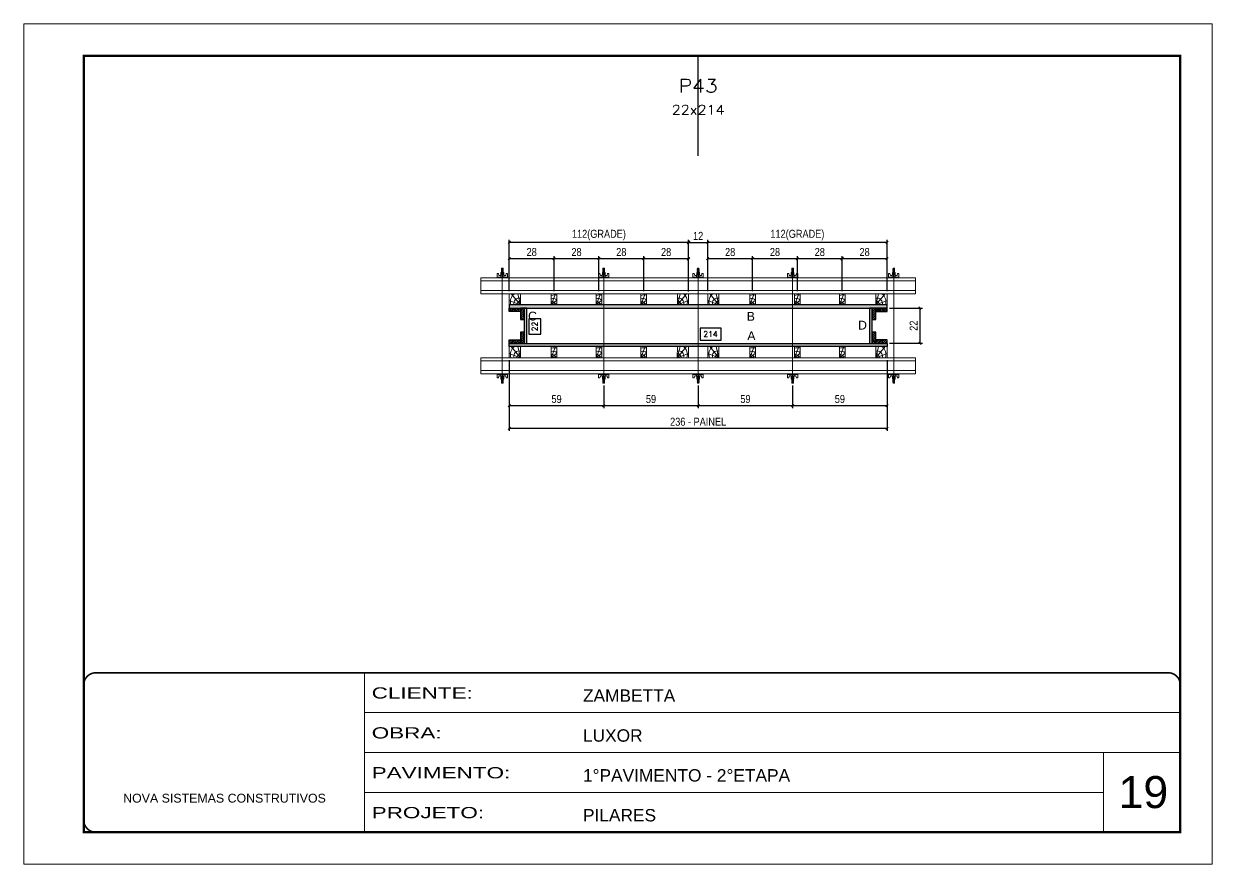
# Model space of a CAD drawing. Extents: x 14400 to 20667, y -21631 to 6985.
# Drawn here: x 17597 to 19082, y 1340 to 2390 of the extents above; entities that cross this region are included whole.
import ezdxf
from ezdxf.enums import TextEntityAlignment as Align

# ---------------------------------------------------------------- set-up
doc = ezdxf.new("R2010")
doc.units = 0
for name, pattern in [('CONTINUO', [0]), ('DASHED', [0.75, 0.5, -0.25]), ('HIDDEN', [0.375, 0.25, -0.125])]:
    doc.linetypes.add(name, pattern=pattern)
for name, color, linetype, lineweight in [('CARIMBO', 255, 'Continuous', 9), ('Folhas', 255, 'Continuous', 9), ('Hachura', 251, 'Continuous', 9), ('Madeira', 126, 'Continuous', 18), ('Perfil Metálico', 224, 'Continuous', 18), ('SARRAFO DE PRESSAO', 251, 'DASHED', 9), ('Texto Seção', 7, 'Continuous', 15)]:
    doc.layers.add(name, color=color, linetype=linetype, lineweight=lineweight)
for name, color, linetype in [('CHAPA', 1, 'Continuous'), ('COTA', 241, 'Continuous'), ('SARRAFO', 251, 'Continuous'), ('Texto de Titulo', 7, 'Continuous'), ('Texto Qtd Sarr', 242, 'Continuous'), ('TEXTO_GERAL', 7, 'Continuous')]:
    doc.layers.add(name, color=color, linetype=linetype)
doc.styles.add('ARIAL', font='arial.ttf')
doc.styles.add('COTA TECNICA 2X', font='techl___.ttf', dxfattribs={"height": 10})
doc.styles.add('ROMANS', font='romans.shx')
doc.styles.add('Tecnologia', font='')
doc.styles.get('Tecnologia').set_extended_font_data('Forgotten Futurist')
doc.dimstyles.new('SECAO PILAR', dxfattribs={"dimtxt": 10, "dimasz": 3, "dimexe": 3, "dimexo": 3, "dimgap": 3, "dimtad": 1, "dimdec": 1, "dimlfac": 0.5, "dimzin": 12, "dimdsep": 46, "dimtxsty": 'COTA TECNICA 2X', "dimblk1": 'OBLIQUE', "dimblk2": 'OBLIQUE', "dimsah": 1, "dimcen": 0.9, "dimclrd": 256, "dimclre": 256, "dimclrt": 256, "dimadec": 1, "dimazin": 3, "dimtfac": 1, "dimtdec": 1, "dimtmove": 0, "dimatfit": 3, "dimfxl": 1, "dimtolj": 1, "dimtzin": 12, "dimarcsym": 0})
doc.dimstyles.new('SECÇÃO 2', dxfattribs={"dimtxt": 7, "dimasz": 6, "dimexe": 0.18, "dimexo": 2, "dimgap": -4, "dimtad": 3, "dimdec": 1, "dimlfac": 0.5, "dimzin": 12, "dimdsep": 46, "dimtxsty": 'ROMANS', "dimblk": 'ARCHTICK', "dimcen": 0.09, "dimse1": 1, "dimse2": 1, "dimsd1": 1, "dimsd2": 1, "dimclrd": 180, "dimclre": 5, "dimclrt": 1, "dimadec": 0, "dimazin": 3, "dimtfac": 1, "dimtdec": 1, "dimtofl": 0, "dimtmove": 0, "dimatfit": 3, "dimldrblk": 'ARCHTICK', "dimfxl": 1, "dimtolj": 1, "dimtzin": 0, "dimarcsym": 0})

# ---------------------------------------------------------------- blocks, each defined once
blk = doc.blocks.new('9999999999')
at = {"color": 30, "linetype": 'CONTINUO'}
for p, q in [((98564.6, 34230.2), (98564.6, 34429.4)), ((98564.6, 34379.6), (99584, 34379.6)), ((98564.6, 34329.8), (99488, 34329.8)), ((99584, 34329.8), (99488, 34329.8)), ((99488, 34329.8), (99488, 34230.2)), ((98564.6, 34280), (99488, 34280))]:
    blk.add_line(p, q, dxfattribs=at)
at = {"color": 30, "linetype": 'CONTINUO', "const_width": 2}
blk.add_lwpolyline([(99584, 34230.2), (99584, 34414.4, 0.414214), (99569, 34429.4), (98229, 34429.4, 0.414214), (98214, 34414.4), (98214, 34245.2, 0.414214), (98229, 34230.2), (99584, 34230.2)], format="xyb", dxfattribs=at)
at = {"layer": 'Folhas'}
blk.add_lwpolyline([(98139, 34190.2), (99624, 34190.2), (99624, 35240.2), (98139, 35240.2)], close=True, dxfattribs=at)
at = {"layer": 'Folhas', "color": 30, "const_width": 3}
blk.add_lwpolyline([(98214, 34230.2), (99584, 34230.2), (99584, 35200.2), (98214, 35200.2)], close=True, dxfattribs=at)
at = {"color": 7, "linetype": 'Continuous', "ltscale": 5, "style": 'ARIAL'}
for s, height, p in [('ZAMBETTA', 15.48, (98837.7, 34393.1)), ('LUXOR', 15.48, (98837.7, 34343.3)), ('1°PAVIMENTO - 2°ETAPA', 15.483, (98837.7, 34293.5)), ('NOVA SISTEMAS CONSTRUTIVOS', 11.059, (98263.2, 34267.2)), ('PILARES', 15.48, (98837.7, 34243.7))]:
    blk.add_text(s, height=height, dxfattribs=at).set_placement(p)
at = {"layer": 'Folhas', "color": 7, "style": 'Tecnologia', "width": 1.5}
for s, p in [('CLIENTE:', (98573.7, 34397.2)), ('OBRA:', (98573.7, 34347.3)), ('PAVIMENTO:', (98573.7, 34297.5)), ('PROJETO:', (98573.7, 34247.7))]:
    blk.add_text(s, height=14, dxfattribs=at).set_placement(p)
blk = doc.blocks.new('*D1101')
at = {"layer": 'COTA', "color": 180, "lineweight": -2, "transparency": 16777216}
for p, q in [((18243, 2021.9), (18228, 2021.9)), ((18228, 2021.9), (18228, 2002.6)), ((18243, 2002.6), (18243, 2021.9)), ((18228, 2002.6), (18243, 2002.6))]:
    blk.add_line(p, q, dxfattribs=at)
at = {"layer": 'Defpoints', "color": 0, "transparency": 16777216}
for p in [(18242.9, 2035.2), (18242.9, 1991.2), (18247, 1991.2)]:
    blk.add_point(p, dxfattribs=at)
at = {"layer": 'COTA', "color": 1, "transparency": 16777216, "insert": (18235.5, 2012.2), "char_height": 7, "attachment_point": 5, "rotation": 90, "style": 'ROMANS'}
blk.add_mtext('\\A1;22', dxfattribs=at)
blk = doc.blocks.new('_ArchTick')
at = {"color": 0, "linetype": 'ByBlock', "const_width": 0.15}
blk.add_lwpolyline([(-0.5, -0.5), (0.5, 0.5)], dxfattribs=at)
blk = doc.blocks.new('*D1102')
at = {"layer": 'COTA', "color": 180, "lineweight": -2, "transparency": 16777216}
for p, q in [((18468.3, 2010.2), (18442, 2010.2)), ((18442, 2010.2), (18442, 1995.2)), ((18468.3, 1995.2), (18468.3, 2010.2)), ((18442, 1995.2), (18468.3, 1995.2))]:
    blk.add_line(p, q, dxfattribs=at)
at = {"layer": 'Defpoints', "color": 0, "transparency": 16777216}
for p in [(18225.6, 1991.2), (18653.6, 1991.2), (18653.6, 1991.2)]:
    blk.add_point(p, dxfattribs=at)
at = {"layer": 'COTA', "color": 1, "transparency": 16777216, "insert": (18455.1, 2002.7), "char_height": 7, "attachment_point": 5, "style": 'ROMANS'}
blk.add_mtext('\\A1;214', dxfattribs=at)
blk = doc.blocks.new('_Oblique')
at = {"color": 0, "linetype": 'ByBlock', "lineweight": -2}
blk.add_line((-0.5, -0.5), (0.5, 0.5), dxfattribs=at)
blk = doc.blocks.new('*D1103')
at = {"layer": 'COTA', "lineweight": -2, "transparency": 16777216}
for p, q in [((18203.6, 1970.2), (18203.6, 1882)), ((18675.6, 1970.2), (18675.6, 1882)), ((18203.6, 1885), (18675.6, 1885))]:
    blk.add_line(p, q, dxfattribs=at)
at = {"layer": 'Defpoints', "color": 0, "transparency": 16777216}
for p in [(18203.6, 1973.2), (18675.6, 1973.2), (18675.6, 1885)]:
    blk.add_point(p, dxfattribs=at)
at = {"layer": 'COTA', "lineweight": -2, "transparency": 16777216, "xscale": 3, "yscale": 3, "zscale": 3, "rotation": 180}
blk.add_blockref('_Oblique', (18203.6, 1885), dxfattribs=at)
at = {"layer": 'COTA', "lineweight": -2, "transparency": 16777216, "xscale": 3, "yscale": 3, "zscale": 3}
blk.add_blockref('_Oblique', (18675.6, 1885), dxfattribs=at)
at = {"layer": 'COTA', "transparency": 16777216, "insert": (18439.6, 1893.2), "char_height": 10, "attachment_point": 5, "style": 'COTA TECNICA 2X'}
blk.add_mtext('\\A1;236 - PAINEL', dxfattribs=at)
blk = doc.blocks.new('*D1104')
at = {"layer": 'COTA', "lineweight": -2, "transparency": 16777216}
for p, q in [((18203.6, 1970.2), (18203.6, 1910.4)), ((18321.7, 1938.4), (18321.7, 1910.4)), ((18203.6, 1913.4), (18321.7, 1913.4))]:
    blk.add_line(p, q, dxfattribs=at)
at = {"layer": 'Defpoints', "color": 0, "transparency": 16777216}
for p in [(18203.6, 1973.2), (18321.7, 1941.4), (18321.7, 1913.4)]:
    blk.add_point(p, dxfattribs=at)
at = {"layer": 'COTA', "lineweight": -2, "transparency": 16777216, "xscale": 3, "yscale": 3, "zscale": 3, "rotation": 180}
blk.add_blockref('_Oblique', (18203.6, 1913.4), dxfattribs=at)
at = {"layer": 'COTA', "lineweight": -2, "transparency": 16777216, "xscale": 3, "yscale": 3, "zscale": 3}
blk.add_blockref('_Oblique', (18321.7, 1913.4), dxfattribs=at)
at = {"layer": 'COTA', "transparency": 16777216, "insert": (18262.7, 1921.6), "char_height": 10, "attachment_point": 5, "style": 'COTA TECNICA 2X'}
blk.add_mtext('\\A1;59', dxfattribs=at)
blk = doc.blocks.new('*D1105')
at = {"layer": 'COTA', "lineweight": -2, "transparency": 16777216}
for p, q in [((18675.6, 1970.2), (18675.6, 1910.4)), ((18557.7, 1938.4), (18557.7, 1910.4)), ((18557.7, 1913.4), (18675.6, 1913.4))]:
    blk.add_line(p, q, dxfattribs=at)
at = {"layer": 'Defpoints', "color": 0, "transparency": 16777216}
for p in [(18675.6, 1973.2), (18557.7, 1941.4), (18675.6, 1913.4)]:
    blk.add_point(p, dxfattribs=at)
at = {"layer": 'COTA', "lineweight": -2, "transparency": 16777216, "xscale": 3, "yscale": 3, "zscale": 3, "rotation": 180}
blk.add_blockref('_Oblique', (18557.7, 1913.4), dxfattribs=at)
at = {"layer": 'COTA', "lineweight": -2, "transparency": 16777216, "xscale": 3, "yscale": 3, "zscale": 3}
blk.add_blockref('_Oblique', (18675.6, 1913.4), dxfattribs=at)
at = {"layer": 'COTA', "transparency": 16777216, "insert": (18616.7, 1921.6), "char_height": 10, "attachment_point": 5, "style": 'COTA TECNICA 2X'}
blk.add_mtext('\\A1;59', dxfattribs=at)
blk = doc.blocks.new('C')
at = {"layer": 'Hachura', "color": 0}
for p, q in [((0, 3.22), (0, -3.22)), ((0.45, 3.22), (0, 3.22)), ((0.46, 3.16), (0, 3.16)), ((0.46, 3.05), (0, 3.05)), ((0.46, 2.88), (0, 2.88)), ((0, 2.75), (0, -1.16)), ((0.46, 2.65), (0, 2.65)), ((0.46, 2.23), (0, 2.23)), ((0.46, 1.51), (0, 1.51)), ((0.39, 0.49), (0.17, 0.49)), ((0.45, -3.23), (0.45, 3.22)), ((0.45, 3.22), (2.58, 3.22)), ((1.74, 0.97), (0.45, 0.97)), ((1.45, 0.1), (0.45, 0.1)), ((1.35, 1.94), (1.35, 0.96)), ((2.58, 2.39), (1.47, 2.09)), ((1.74, -0.97), (1.74, 0.97)), ((1.74, 0.97), (1.74, 0.84)), ((1.74, 0.97), (1.74, 0.84)), ((1.74, 0.84), (3.35, 0.84)), ((3.35, 0.45), (1.74, 0.45)), ((2.58, 3.22), (2.58, 2.39)), ((3.32, 0.84), (3.32, -0.84)), ((3.35, 0.84), (3.35, -0.84)), ((3.68, 0.45), (3.35, 0.45)), ((3.84, -0.52), (3.35, 0.45)), ((3.35, 0.06), (3.67, -0.57)), ((3.68, 0.45), (4.16, -0.52)), ((3.72, 0.5), (4.25, -0.57)), ((4.37, -0.55), (3.83, 0.53)), ((4.15, 0.45), (3.93, 0.45)), ((4.42, -0.52), (3.93, 0.45)), ((4.15, 0.45), (4.26, 0.45)), ((4.26, 0.45), (4.74, -0.52)), ((4.3, 0.5), (4.83, -0.57)), ((4.95, -0.55), (4.41, 0.53)), ((4.51, 0.45), (4.84, 0.45)), ((5, -0.52), (4.51, 0.45)), ((4.84, 0.45), (5.32, -0.52)), ((4.88, 0.5), (5.41, -0.57)), ((5.53, -0.55), (4.99, 0.53)), ((5.58, -0.52), (5.09, 0.45)), ((5.42, 0.45), (5.09, 0.45)), ((5.58, -0.52), (5.09, 0.45)), ((5.42, 0.45), (5.74, -0.19)), ((5.46, 0.5), (5.74, -0.07)), ((5.74, 0.19), (5.57, 0.53)), ((5.74, 0.32), (5.68, 0.45)), ((5.68, 0.45), (5.74, 0.45)), ((5.74, 0.45), (5.9, 0.29)), ((5.74, 0.45), (5.74, -0.52)), ((5.9, -0.36), (5.9, 0.29)), ((0.45, 0), (0, 0)), ((0.46, -1.52), (0, -1.52)), ((0.46, -2.23), (0, -2.23)), ((0.46, -2.65), (0, -2.65)), ((0.46, -2.88), (0, -2.88)), ((0.46, -3.05), (0, -3.05)), ((0.46, -3.16), (0, -3.16)), ((0, -3.22), (2.57, -3.22)), ((0.08, -0.48), (0.29, -0.48)), ((0.29, -0.48), (0.4, -0.48)), ((0.45, 0), (0.45, -0.97)), ((0.45, -0.16), (1.45, -0.16)), ((0.45, -0.65), (0.45, -0.32)), ((0.45, -3.23), (0.45, -0.65)), ((0.45, -0.97), (1.74, -0.97)), ((1.35, -1.94), (1.35, -0.97)), ((2.58, -2.39), (1.47, -2.1)), ((3.35, -0.32), (1.74, -0.32)), ((3.35, -0.84), (1.74, -0.84)), ((2.58, -3.23), (2.58, -2.39)), ((3.35, -0.07), (3.58, -0.52)), ((3.35, -0.52), (3.58, -0.52)), ((3.84, -0.52), (4.16, -0.52)), ((4.42, -0.52), (4.74, -0.52)), ((4.63, -0.52), (4.74, -0.52)), ((5, -0.52), (5.32, -0.52)), ((5.58, -0.52), (5.74, -0.52)), ((5.74, -0.52), (5.9, -0.36)), ((5.74, -0.52), (5.74, -0.52))]:
    blk.add_line(p, q, dxfattribs=at)
for centre, radius, start, end in [((1.52, 1.94), 0.161, 104.74356, 180), ((1.44, -0.03), 0.129, 272.69497, 87.30503), ((3.81, 0.39), 0.143, 25.56881, 154.43119), ((4.39, 0.39), 0.143, 25.56881, 154.43119), ((4.97, 0.39), 0.143, 25.56881, 154.43119), ((5.55, 0.39), 0.143, 25.56881, 154.43119), ((0.17, -0.37), 0.174, 221.74404, 317.85924), ((1.52, -1.94), 0.161, 180, 255.25644), ((3.71, -0.4), 0.174, 222.14076, 318.25596), ((4.29, -0.4), 0.174, 222.14076, 318.25596), ((4.87, -0.4), 0.174, 222.14076, 318.25596), ((5.45, -0.4), 0.174, 222.14076, 318.25596), ((5.61, -0.4), 0.174, 317.85924, 318.25596)]:
    blk.add_arc(centre, radius, start, end, dxfattribs=at)
blk = doc.blocks.new('*D1110')
at = {"layer": 'COTA', "lineweight": -2, "transparency": 16777216}
for p, q in [((18439.7, 1938.4), (18439.7, 1910.4)), ((18557.7, 1938.4), (18557.7, 1910.4)), ((18439.7, 1913.4), (18557.7, 1913.4))]:
    blk.add_line(p, q, dxfattribs=at)
at = {"layer": 'Defpoints', "color": 0, "transparency": 16777216}
for p in [(18439.7, 1941.4), (18557.7, 1941.4), (18557.7, 1913.4)]:
    blk.add_point(p, dxfattribs=at)
at = {"layer": 'COTA', "lineweight": -2, "transparency": 16777216, "xscale": 3, "yscale": 3, "zscale": 3, "rotation": 180}
blk.add_blockref('_Oblique', (18439.7, 1913.4), dxfattribs=at)
at = {"layer": 'COTA', "lineweight": -2, "transparency": 16777216, "xscale": 3, "yscale": 3, "zscale": 3}
blk.add_blockref('_Oblique', (18557.7, 1913.4), dxfattribs=at)
at = {"layer": 'COTA', "transparency": 16777216, "insert": (18498.7, 1921.6), "char_height": 10, "attachment_point": 5, "style": 'COTA TECNICA 2X'}
blk.add_mtext('\\A1;59', dxfattribs=at)
blk = doc.blocks.new('*D1111')
at = {"layer": 'COTA', "lineweight": -2, "transparency": 16777216}
for p, q in [((18678.6, 2035.2), (18719.9, 2035.2)), ((18716.9, 1991.2), (18716.9, 2035.2)), ((18678.6, 1991.2), (18719.9, 1991.2))]:
    blk.add_line(p, q, dxfattribs=at)
at = {"layer": 'Defpoints', "color": 0, "transparency": 16777216}
for p in [(18675.6, 2035.2), (18716.9, 2035.2), (18675.6, 1991.2)]:
    blk.add_point(p, dxfattribs=at)
at = {"layer": 'COTA', "lineweight": -2, "transparency": 16777216, "xscale": 3, "yscale": 3, "zscale": 3}
for p, rotation in [((18716.9, 2035.2), 90), ((18716.9, 1991.2), 270)]:
    blk.add_blockref('_Oblique', p, dxfattribs=dict(at, rotation=rotation))
at = {"layer": 'COTA', "transparency": 16777216, "insert": (18708.9, 2013.2), "char_height": 10, "attachment_point": 5, "rotation": 90, "style": 'COTA TECNICA 2X'}
blk.add_mtext('\\A1;22', dxfattribs=at)
blk = doc.blocks.new('*D1112')
at = {"layer": 'COTA', "lineweight": -2, "transparency": 16777216}
for p, q in [((18321.7, 1938.4), (18321.7, 1910.4)), ((18439.7, 1938.4), (18439.7, 1910.4)), ((18321.7, 1913.4), (18439.7, 1913.4))]:
    blk.add_line(p, q, dxfattribs=at)
at = {"layer": 'Defpoints', "color": 0, "transparency": 16777216}
for p in [(18321.7, 1941.4), (18439.7, 1941.4), (18439.7, 1913.4)]:
    blk.add_point(p, dxfattribs=at)
at = {"layer": 'COTA', "lineweight": -2, "transparency": 16777216, "xscale": 3, "yscale": 3, "zscale": 3, "rotation": 180}
blk.add_blockref('_Oblique', (18321.7, 1913.4), dxfattribs=at)
at = {"layer": 'COTA', "lineweight": -2, "transparency": 16777216, "xscale": 3, "yscale": 3, "zscale": 3}
blk.add_blockref('_Oblique', (18439.7, 1913.4), dxfattribs=at)
at = {"layer": 'COTA', "transparency": 16777216, "insert": (18380.7, 1921.6), "char_height": 10, "attachment_point": 5, "style": 'COTA TECNICA 2X'}
blk.add_mtext('\\A1;59', dxfattribs=at)
blk = doc.blocks.new('PONTALETE')
at = {"layer": 'Madeira'}
for q in [(2.71, 7), (7, 5.76), (7, 1.74)]:
    blk.add_line((0, 0), q, dxfattribs=at)
blk.add_lwpolyline([(0, 0), (7, 0), (7, 7), (0, 7)], close=True, dxfattribs=at)
for centre, radius, start, end in [((2.04, 0.06), 6.23, 37.28179, 109.09128), ((1.09, 0.9), 3.19, 343.60304, 109.98471), ((-0.21, -0.78), 3.09, 14.63219, 86.0383)]:
    blk.add_arc(centre, radius, start, end, dxfattribs=at)
blk = doc.blocks.new('MEIO PONTALETE')
at = {"layer": 'Madeira'}
for q in [(2.71, 7), (3.5, 2.88), (3.5, 0.87)]:
    blk.add_line((0, 0), q, dxfattribs=at)
blk.add_lwpolyline([(0, 0), (3.5, 0), (3.5, 7), (0, 7)], close=True, dxfattribs=at)
for centre, radius, start, end in [((2.04, 0.06), 6.23, 76.44987, 109.09128), ((1.09, 0.9), 3.19, 40.90626, 109.98471), ((-0.21, -0.78), 3.09, 14.63219, 86.0383)]:
    blk.add_arc(centre, radius, start, end, dxfattribs=at)
blk = doc.blocks.new('*D1106')
at = {"layer": 'COTA', "lineweight": -2, "transparency": 16777216}
for p, q in [((18451.6, 2056.2), (18451.6, 2100.1)), ((18451.6, 2097.1), (18507.6, 2097.1)), ((18507.6, 2056.2), (18507.6, 2100.1))]:
    blk.add_line(p, q, dxfattribs=at)
at = {"layer": 'Defpoints', "color": 0, "transparency": 16777216}
for p in [(18507.6, 2097.1), (18451.6, 2053.2), (18507.6, 2053.2)]:
    blk.add_point(p, dxfattribs=at)
at = {"layer": 'COTA', "lineweight": -2, "transparency": 16777216, "xscale": 3, "yscale": 3, "zscale": 3, "rotation": 180}
blk.add_blockref('_Oblique', (18451.6, 2097.1), dxfattribs=at)
at = {"layer": 'COTA', "lineweight": -2, "transparency": 16777216, "xscale": 3, "yscale": 3, "zscale": 3}
blk.add_blockref('_Oblique', (18507.6, 2097.1), dxfattribs=at)
at = {"layer": 'COTA', "transparency": 16777216, "insert": (18479.6, 2105.2), "char_height": 10, "attachment_point": 5, "style": 'COTA TECNICA 2X'}
blk.add_mtext('\\A1;28', dxfattribs=at)
blk = doc.blocks.new('*D1107')
at = {"layer": 'COTA', "lineweight": -2, "transparency": 16777216}
for p, q in [((18451.6, 2056.2), (18451.6, 2120.3)), ((18675.6, 2117.3), (18451.6, 2117.3)), ((18675.6, 2056.2), (18675.6, 2120.3))]:
    blk.add_line(p, q, dxfattribs=at)
at = {"layer": 'Defpoints', "color": 0, "transparency": 16777216}
for p in [(18451.6, 2117.3), (18451.6, 2053.2), (18675.6, 2053.2)]:
    blk.add_point(p, dxfattribs=at)
at = {"layer": 'COTA', "lineweight": -2, "transparency": 16777216, "xscale": 3, "yscale": 3, "zscale": 3, "rotation": 180}
blk.add_blockref('_Oblique', (18451.6, 2117.3), dxfattribs=at)
at = {"layer": 'COTA', "lineweight": -2, "transparency": 16777216, "xscale": 3, "yscale": 3, "zscale": 3}
blk.add_blockref('_Oblique', (18675.6, 2117.3), dxfattribs=at)
at = {"layer": 'COTA', "transparency": 16777216, "insert": (18563.6, 2126.5), "char_height": 10, "attachment_point": 5, "style": 'COTA TECNICA 2X'}
blk.add_mtext('\\A1;112(GRADE)', dxfattribs=at)
blk = doc.blocks.new('*D1113')
at = {"layer": 'COTA', "lineweight": -2, "transparency": 16777216}
for p, q in [((18507.6, 2056.2), (18507.6, 2100.1)), ((18507.6, 2097.1), (18563.6, 2097.1)), ((18563.6, 2056.2), (18563.6, 2100.1))]:
    blk.add_line(p, q, dxfattribs=at)
at = {"layer": 'Defpoints', "color": 0, "transparency": 16777216}
for p in [(18563.6, 2097.1), (18507.6, 2053.2), (18563.6, 2053.2)]:
    blk.add_point(p, dxfattribs=at)
at = {"layer": 'COTA', "lineweight": -2, "transparency": 16777216, "xscale": 3, "yscale": 3, "zscale": 3, "rotation": 180}
blk.add_blockref('_Oblique', (18507.6, 2097.1), dxfattribs=at)
at = {"layer": 'COTA', "lineweight": -2, "transparency": 16777216, "xscale": 3, "yscale": 3, "zscale": 3}
blk.add_blockref('_Oblique', (18563.6, 2097.1), dxfattribs=at)
at = {"layer": 'COTA', "transparency": 16777216, "insert": (18535.6, 2105.2), "char_height": 10, "attachment_point": 5, "style": 'COTA TECNICA 2X'}
blk.add_mtext('\\A1;28', dxfattribs=at)
blk = doc.blocks.new('*D1114')
at = {"layer": 'COTA', "lineweight": -2, "transparency": 16777216}
for p, q in [((18563.6, 2056.2), (18563.6, 2100.1)), ((18563.6, 2097.1), (18619.6, 2097.1)), ((18619.6, 2056.2), (18619.6, 2100.1))]:
    blk.add_line(p, q, dxfattribs=at)
at = {"layer": 'Defpoints', "color": 0, "transparency": 16777216}
for p in [(18619.6, 2097.1), (18563.6, 2053.2), (18619.6, 2053.2)]:
    blk.add_point(p, dxfattribs=at)
at = {"layer": 'COTA', "lineweight": -2, "transparency": 16777216, "xscale": 3, "yscale": 3, "zscale": 3, "rotation": 180}
blk.add_blockref('_Oblique', (18563.6, 2097.1), dxfattribs=at)
at = {"layer": 'COTA', "lineweight": -2, "transparency": 16777216, "xscale": 3, "yscale": 3, "zscale": 3}
blk.add_blockref('_Oblique', (18619.6, 2097.1), dxfattribs=at)
at = {"layer": 'COTA', "transparency": 16777216, "insert": (18591.6, 2105.2), "char_height": 10, "attachment_point": 5, "style": 'COTA TECNICA 2X'}
blk.add_mtext('\\A1;28', dxfattribs=at)
blk = doc.blocks.new('*D1115')
at = {"layer": 'COTA', "lineweight": -2, "transparency": 16777216}
for p, q in [((18619.6, 2056.2), (18619.6, 2100.1)), ((18619.6, 2097.1), (18675.6, 2097.1)), ((18675.6, 2056.2), (18675.6, 2100.1))]:
    blk.add_line(p, q, dxfattribs=at)
at = {"layer": 'Defpoints', "color": 0, "transparency": 16777216}
for p in [(18675.6, 2097.1), (18619.6, 2053.2), (18675.6, 2053.2)]:
    blk.add_point(p, dxfattribs=at)
at = {"layer": 'COTA', "lineweight": -2, "transparency": 16777216, "xscale": 3, "yscale": 3, "zscale": 3, "rotation": 180}
blk.add_blockref('_Oblique', (18619.6, 2097.1), dxfattribs=at)
at = {"layer": 'COTA', "lineweight": -2, "transparency": 16777216, "xscale": 3, "yscale": 3, "zscale": 3}
blk.add_blockref('_Oblique', (18675.6, 2097.1), dxfattribs=at)
at = {"layer": 'COTA', "transparency": 16777216, "insert": (18647.6, 2105.2), "char_height": 10, "attachment_point": 5, "style": 'COTA TECNICA 2X'}
blk.add_mtext('\\A1;28', dxfattribs=at)
blk = doc.blocks.new('*D1108')
at = {"layer": 'COTA', "lineweight": -2, "transparency": 16777216}
for p, q in [((18203.6, 2056.2), (18203.6, 2100.1)), ((18203.6, 2097.1), (18259.6, 2097.1)), ((18259.6, 2056.2), (18259.6, 2100.1))]:
    blk.add_line(p, q, dxfattribs=at)
at = {"layer": 'Defpoints', "color": 0, "transparency": 16777216}
for p in [(18259.6, 2097.1), (18203.6, 2053.2), (18259.6, 2053.2)]:
    blk.add_point(p, dxfattribs=at)
at = {"layer": 'COTA', "lineweight": -2, "transparency": 16777216, "xscale": 3, "yscale": 3, "zscale": 3, "rotation": 180}
blk.add_blockref('_Oblique', (18203.6, 2097.1), dxfattribs=at)
at = {"layer": 'COTA', "lineweight": -2, "transparency": 16777216, "xscale": 3, "yscale": 3, "zscale": 3}
blk.add_blockref('_Oblique', (18259.6, 2097.1), dxfattribs=at)
at = {"layer": 'COTA', "transparency": 16777216, "insert": (18231.6, 2105.2), "char_height": 10, "attachment_point": 5, "style": 'COTA TECNICA 2X'}
blk.add_mtext('\\A1;28', dxfattribs=at)
blk = doc.blocks.new('*D1109')
at = {"layer": 'COTA', "lineweight": -2, "transparency": 16777216}
for p, q in [((18203.6, 2056.2), (18203.6, 2120.3)), ((18427.6, 2117.3), (18203.6, 2117.3)), ((18427.6, 2056.2), (18427.6, 2120.3))]:
    blk.add_line(p, q, dxfattribs=at)
at = {"layer": 'Defpoints', "color": 0, "transparency": 16777216}
for p in [(18203.6, 2117.3), (18203.6, 2053.2), (18427.6, 2053.2)]:
    blk.add_point(p, dxfattribs=at)
at = {"layer": 'COTA', "lineweight": -2, "transparency": 16777216, "xscale": 3, "yscale": 3, "zscale": 3, "rotation": 180}
blk.add_blockref('_Oblique', (18203.6, 2117.3), dxfattribs=at)
at = {"layer": 'COTA', "lineweight": -2, "transparency": 16777216, "xscale": 3, "yscale": 3, "zscale": 3}
blk.add_blockref('_Oblique', (18427.6, 2117.3), dxfattribs=at)
at = {"layer": 'COTA', "transparency": 16777216, "insert": (18315.6, 2126.5), "char_height": 10, "attachment_point": 5, "style": 'COTA TECNICA 2X'}
blk.add_mtext('\\A1;112(GRADE)', dxfattribs=at)
blk = doc.blocks.new('*D1116')
at = {"layer": 'COTA', "lineweight": -2, "transparency": 16777216}
for p, q in [((18259.6, 2056.2), (18259.6, 2100.1)), ((18259.6, 2097.1), (18315.6, 2097.1)), ((18315.6, 2056.2), (18315.6, 2100.1))]:
    blk.add_line(p, q, dxfattribs=at)
at = {"layer": 'Defpoints', "color": 0, "transparency": 16777216}
for p in [(18315.6, 2097.1), (18259.6, 2053.2), (18315.6, 2053.2)]:
    blk.add_point(p, dxfattribs=at)
at = {"layer": 'COTA', "lineweight": -2, "transparency": 16777216, "xscale": 3, "yscale": 3, "zscale": 3, "rotation": 180}
blk.add_blockref('_Oblique', (18259.6, 2097.1), dxfattribs=at)
at = {"layer": 'COTA', "lineweight": -2, "transparency": 16777216, "xscale": 3, "yscale": 3, "zscale": 3}
blk.add_blockref('_Oblique', (18315.6, 2097.1), dxfattribs=at)
at = {"layer": 'COTA', "transparency": 16777216, "insert": (18287.6, 2105.2), "char_height": 10, "attachment_point": 5, "style": 'COTA TECNICA 2X'}
blk.add_mtext('\\A1;28', dxfattribs=at)
blk = doc.blocks.new('*D1117')
at = {"layer": 'COTA', "lineweight": -2, "transparency": 16777216}
for p, q in [((18315.6, 2056.2), (18315.6, 2100.1)), ((18315.6, 2097.1), (18371.6, 2097.1)), ((18371.6, 2056.2), (18371.6, 2100.1))]:
    blk.add_line(p, q, dxfattribs=at)
at = {"layer": 'Defpoints', "color": 0, "transparency": 16777216}
for p in [(18371.6, 2097.1), (18315.6, 2053.2), (18371.6, 2053.2)]:
    blk.add_point(p, dxfattribs=at)
at = {"layer": 'COTA', "lineweight": -2, "transparency": 16777216, "xscale": 3, "yscale": 3, "zscale": 3, "rotation": 180}
blk.add_blockref('_Oblique', (18315.6, 2097.1), dxfattribs=at)
at = {"layer": 'COTA', "lineweight": -2, "transparency": 16777216, "xscale": 3, "yscale": 3, "zscale": 3}
blk.add_blockref('_Oblique', (18371.6, 2097.1), dxfattribs=at)
at = {"layer": 'COTA', "transparency": 16777216, "insert": (18343.6, 2105.2), "char_height": 10, "attachment_point": 5, "style": 'COTA TECNICA 2X'}
blk.add_mtext('\\A1;28', dxfattribs=at)
blk = doc.blocks.new('*D1118')
at = {"layer": 'COTA', "lineweight": -2, "transparency": 16777216}
for p, q in [((18371.6, 2056.2), (18371.6, 2100.1)), ((18371.6, 2097.1), (18427.6, 2097.1)), ((18427.6, 2056.2), (18427.6, 2100.1))]:
    blk.add_line(p, q, dxfattribs=at)
at = {"layer": 'Defpoints', "color": 0, "transparency": 16777216}
for p in [(18427.6, 2097.1), (18371.6, 2053.2), (18427.6, 2053.2)]:
    blk.add_point(p, dxfattribs=at)
at = {"layer": 'COTA', "lineweight": -2, "transparency": 16777216, "xscale": 3, "yscale": 3, "zscale": 3, "rotation": 180}
blk.add_blockref('_Oblique', (18371.6, 2097.1), dxfattribs=at)
at = {"layer": 'COTA', "lineweight": -2, "transparency": 16777216, "xscale": 3, "yscale": 3, "zscale": 3}
blk.add_blockref('_Oblique', (18427.6, 2097.1), dxfattribs=at)
at = {"layer": 'COTA', "transparency": 16777216, "insert": (18399.6, 2105.2), "char_height": 10, "attachment_point": 5, "style": 'COTA TECNICA 2X'}
blk.add_mtext('\\A1;28', dxfattribs=at)
blk = doc.blocks.new('*D1119')
at = {"layer": 'COTA', "lineweight": -2, "transparency": 16777216}
for p, q in [((18427.6, 2056.1), (18427.6, 2120.3)), ((18427.6, 2117.3), (18451.6, 2117.3)), ((18451.6, 2056.2), (18451.6, 2120.3))]:
    blk.add_line(p, q, dxfattribs=at)
at = {"layer": 'Defpoints', "color": 0, "transparency": 16777216}
for p in [(18451.6, 2117.3), (18427.6, 2053.1), (18451.6, 2053.2)]:
    blk.add_point(p, dxfattribs=at)
at = {"layer": 'COTA', "lineweight": -2, "transparency": 16777216, "xscale": 3, "yscale": 3, "zscale": 3, "rotation": 180}
blk.add_blockref('_Oblique', (18427.6, 2117.3), dxfattribs=at)
at = {"layer": 'COTA', "lineweight": -2, "transparency": 16777216, "xscale": 3, "yscale": 3, "zscale": 3}
blk.add_blockref('_Oblique', (18451.6, 2117.3), dxfattribs=at)
at = {"layer": 'COTA', "transparency": 16777216, "insert": (18439.6, 2125.4), "char_height": 10, "attachment_point": 5, "style": 'COTA TECNICA 2X'}
blk.add_mtext('\\A1;12', dxfattribs=at)
blk = doc.blocks.new('titulo1')
at = {"layer": 'Defpoints', "color": 252, "linetype": 'HIDDEN', "ltscale": 2}
blk.add_line((0, 0), (0, 125), dxfattribs=at)
at = {"layer": 'Defpoints', "style": 'ROMANS', "oblique": 15}
blk.add_attdef('FOLHA', text='', height=10, dxfattribs=at).set_placement((0, 15.6), align=Align.MIDDLE_CENTER)
at = {"layer": 'Texto Qtd Sarr', "color": 3, "style": 'ROMANS', "oblique": 15}
for tag, height, p in [('TITULO', 17, (0, 71.4)), ('SEÇÃO', 12, (0, 41.5))]:
    blk.add_attdef(tag, text='', height=height, dxfattribs=at).set_placement(p, align=Align.MIDDLE_CENTER)

msp = doc.modelspace()

# ---------------------------------------------------------------- hatches: boundary and pattern name
at = {"layer": 'Hachura'}
h = msp.add_hatch(color=256, dxfattribs=at)
h.dxf.hatch_style = 1
h.paths.add_polyline_path([(18675.62, 2035.17), (18675.62, 2039.17), (18203.62, 2039.17), (18203.62, 2035.17)])
h = msp.add_hatch(dxfattribs=at)
h.set_pattern_fill('ANSI31', color=256, scale=0.5, angle=180, style=0)
h.set_pattern_definition([(225, (9079.6714, -20860.6333), (1.12253202, -1.12253202), [])])
h.paths.add_polyline_path([(18217.62, 2030.77), (18217.62, 2035.17), (18203.62, 2035.17), (18203.62, 2030.77)])
h = msp.add_hatch(dxfattribs=at)
h.set_pattern_fill('ANSI31', color=256, scale=0.5, angle=270, style=0)
h.set_pattern_definition([(315, (41113.4314, -7467.777), (1.12253202, 1.12253202), [])])
h.paths.add_polyline_path([(18222.02, 2021.17), (18217.62, 2021.17), (18217.62, 2035.17), (18222.02, 2035.17)])
h = msp.add_hatch(color=256, dxfattribs=at)
h.dxf.hatch_style = 1
h.paths.add_polyline_path([(18222.02, 1991.17), (18225.62, 1991.17), (18225.62, 2035.17), (18222.02, 2035.17)])
h = msp.add_hatch(color=256, dxfattribs=at)
h.dxf.hatch_style = 1
h.paths.add_polyline_path([(18653.62, 1991.17), (18657.22, 1991.17), (18657.22, 2035.17), (18653.62, 2035.17)])
h = msp.add_hatch(dxfattribs=at)
h.set_pattern_fill('ANSI31', color=256, scale=0.5, angle=270, style=0)
h.set_pattern_definition([(315, (41553.0314, -7467.777), (1.12253202, 1.12253202), [])])
h.paths.add_polyline_path([(18661.62, 2021.17), (18657.22, 2021.17), (18657.22, 2035.17), (18661.62, 2035.17)])
h = msp.add_hatch(dxfattribs=at)
h.set_pattern_fill('ANSI31', color=256, scale=0.5, angle=180, style=0)
h.set_pattern_definition([(225, (9537.6714, -20894.2333), (1.12253202, -1.12253202), [])])
h.paths.add_polyline_path([(18675.62, 2035.17), (18675.62, 2030.77), (18661.62, 2030.77), (18661.62, 2035.17)])
h = msp.add_hatch(dxfattribs=at)
h.set_pattern_fill('ANSI31', color=256, scale=0.5, angle=270, style=0)
h.set_pattern_definition([(315, (41113.4314, -7497.777), (1.12253202, 1.12253202), [])])
h.paths.add_polyline_path([(18222.02, 1991.17), (18217.62, 1991.17), (18217.62, 2005.17), (18222.02, 2005.17)])
h = msp.add_hatch(dxfattribs=at)
h.set_pattern_fill('ANSI31', color=256, scale=0.5, angle=270, style=0)
h.set_pattern_definition([(315, (41553.0314, -7497.777), (1.12253202, 1.12253202), [])])
h.paths.add_polyline_path([(18661.62, 1991.17), (18657.22, 1991.17), (18657.22, 2005.17), (18661.62, 2005.17)])
h = msp.add_hatch(dxfattribs=at)
h.set_pattern_fill('ANSI31', color=256, scale=0.5, angle=180, style=0)
h.set_pattern_definition([(225, (9079.6714, -20900.2333), (1.12253202, -1.12253202), [])])
h.paths.add_polyline_path([(18217.62, 1991.17), (18217.62, 1995.57), (18203.62, 1995.57), (18203.62, 1991.17)])
h = msp.add_hatch(color=256, dxfattribs=at)
h.dxf.hatch_style = 1
h.paths.add_polyline_path([(18675.62, 1991.17), (18675.62, 1987.17), (18203.62, 1987.17), (18203.62, 1991.17)])
h = msp.add_hatch(dxfattribs=at)
h.set_pattern_fill('ANSI31', color=256, scale=0.5, angle=180, style=0)
h.set_pattern_definition([(225, (9172.6714, -20900.2333), (1.12253202, -1.12253202), [])])
h.paths.add_polyline_path([(18661.62, 1991.17), (18661.62, 1995.57), (18675.62, 1995.57), (18675.62, 1991.17)])

# ---------------------------------------------------------------- linework, layer by layer
at = {"layer": 'CHAPA'}
for points in [[(18675.62, 2035.17), (18675.62, 2039.17), (18203.62, 2039.17), (18203.62, 2035.17)], [(18222.02, 1991.17), (18225.62, 1991.17), (18225.62, 2035.17), (18222.02, 2035.17)], [(18653.62, 1991.17), (18657.22, 1991.17), (18657.22, 2035.17), (18653.62, 2035.17)], [(18675.62, 1991.17), (18675.62, 1987.17), (18203.62, 1987.17), (18203.62, 1991.17)]]:
    msp.add_lwpolyline(points, close=True, dxfattribs=at)
at = {"layer": 'Hachura'}
for p, q in [((18194.93, 1942.4), (18194.93, 2080.15)), ((18321.62, 1942.4), (18321.62, 2080.15)), ((18439.62, 1942.4), (18439.62, 2080.15)), ((18557.62, 1942.4), (18557.62, 2080.15)), ((18684.01, 1942.4), (18684.01, 2080.15))]:
    msp.add_line(p, q, dxfattribs=at)
at = {"layer": 'Madeira'}
for points in [[(18203.62, 2039.18), (18203.64, 2053.18), (18427.63, 2053.17), (18427.62, 2039.17)], [(18451.63, 2039.18), (18451.65, 2053.18), (18675.64, 2053.17), (18675.62, 2039.17)], [(18203.61, 1973.19), (18203.62, 1987.19), (18427.62, 1987.19), (18427.6, 1973.19)], [(18451.61, 1973.19), (18451.63, 1987.19), (18675.62, 1987.19), (18675.61, 1973.19)]]:
    msp.add_lwpolyline(points, close=True, dxfattribs=at)
at = {"layer": 'Perfil Metálico'}
for p, q in [((18711.34, 2069.12), (18167.91, 2069.12)), ((18711.34, 2057.12), (18167.91, 2057.12)), ((18711.34, 1969.17), (18167.91, 1969.17)), ((18711.34, 1957.17), (18167.91, 1957.17))]:
    msp.add_line(p, q, dxfattribs=at)
for points in [[(18711.34, 2053.18), (18711.34, 2073.18), (18167.91, 2073.12), (18167.91, 2053.12)], [(18167.91, 1973.17), (18167.91, 1953.17), (18711.34, 1953.23), (18711.34, 1973.23)]]:
    msp.add_lwpolyline(points, close=True, dxfattribs=at)
at = {"layer": 'SARRAFO'}
for points in [[(18203.62, 2035.17), (18217.62, 2035.17), (18217.62, 2030.77), (18203.62, 2030.77)], [(18203.62, 2035.17), (18217.62, 2035.17), (18217.62, 2030.77), (18203.62, 2030.77)], [(18217.62, 2035.17), (18217.62, 2021.17), (18222.02, 2021.17), (18222.02, 2035.17)], [(18217.62, 2035.17), (18217.62, 2021.17), (18222.02, 2021.17), (18222.02, 2035.17)], [(18657.22, 2035.17), (18657.22, 2021.17), (18661.62, 2021.17), (18661.62, 2035.17)], [(18657.22, 2035.17), (18657.22, 2021.17), (18661.62, 2021.17), (18661.62, 2035.17)], [(18661.62, 2030.77), (18675.62, 2030.77), (18675.62, 2035.17), (18661.62, 2035.17)], [(18661.62, 2030.77), (18675.62, 2030.77), (18675.62, 2035.17), (18661.62, 2035.17)], [(18217.62, 2005.17), (18217.62, 1991.17), (18222.02, 1991.17), (18222.02, 2005.17)], [(18217.62, 2005.17), (18217.62, 1991.17), (18222.02, 1991.17), (18222.02, 2005.17)], [(18657.22, 2005.17), (18657.22, 1991.17), (18661.62, 1991.17), (18661.62, 2005.17)], [(18657.22, 2005.17), (18657.22, 1991.17), (18661.62, 1991.17), (18661.62, 2005.17)], [(18203.62, 1995.57), (18217.62, 1995.57), (18217.62, 1991.17), (18203.62, 1991.17)], [(18203.62, 1995.57), (18217.62, 1995.57), (18217.62, 1991.17), (18203.62, 1991.17)], [(18675.62, 1995.57), (18661.62, 1995.57), (18661.62, 1991.17), (18675.62, 1991.17)], [(18675.62, 1995.57), (18661.62, 1995.57), (18661.62, 1991.17), (18675.62, 1991.17)]]:
    msp.add_lwpolyline(points, close=True, dxfattribs=at)

# ---------------------------------------------------------------- block references
at = {"layer": 'Hachura', "linetype": 'Continuous', "yscale": 2, "zscale": 2}
for p, xscale, rotation in [((18194.94, 2073.15), -2, 270), ((18321.61, 2073.15), 2, 90.00000000000001), ((18439.61, 2073.15), 2, 90.00000000000001), ((18557.61, 2073.15), 2, 90.00000000000001), ((18684, 2073.15), 2, 90.00000000000001), ((18194.93, 1953.2), 2, 270), ((18321.62, 1953.2), -2, 90), ((18439.62, 1953.2), -2, 90), ((18557.62, 1953.2), -2, 90), ((18684.01, 1953.2), -2, 90)]:
    msp.add_blockref('C', p, dxfattribs=dict(at, xscale=xscale, rotation=rotation))
at = {"layer": 'Madeira'}
for name, p, xscale, yscale, zscale, rotation in [('PONTALETE', (18217.62, 2039.17), 2, 2, 2, 89.93708930310329), ('MEIO PONTALETE', (18256.12, 2039.18), 1.999999997962732, 1.999999997962732, 1.999999997962732, 359.9370893031033), ('MEIO PONTALETE', (18312.12, 2039.18), 1.999999997962732, 1.999999997962732, 1.999999997962732, 359.9370893031033), ('MEIO PONTALETE', (18368.12, 2039.18), 1.999999997962732, 1.999999997962732, 1.999999997962732, 359.9370893031033), ('PONTALETE', (18413.62, 2039.19), -2, 2, 2, 269.9370893031033), ('PONTALETE', (18465.63, 2039.17), 2, 2, 2, 89.93708930310329), ('MEIO PONTALETE', (18504.13, 2039.18), 1.999999997962732, 1.999999997962732, 1.999999997962732, 359.9370893031033), ('MEIO PONTALETE', (18560.13, 2039.18), 1.999999997962732, 1.999999997962732, 1.999999997962732, 359.9370893031033), ('MEIO PONTALETE', (18616.13, 2039.18), 1.999999997962732, 1.999999997962732, 1.999999997962732, 359.9370893031033), ('PONTALETE', (18661.62, 2039.19), -2, 2, 2, 269.9370893031033), ('PONTALETE', (18217.61, 1973.18), 2, 2, 2, 89.93708930310329), ('MEIO PONTALETE', (18256.11, 1973.19), 1.999999997962732, 1.999999997962732, 1.999999997962732, 359.9370893031033), ('MEIO PONTALETE', (18312.11, 1973.19), 1.999999997962732, 1.999999997962732, 1.999999997962732, 359.9370893031033), ('MEIO PONTALETE', (18368.11, 1973.19), 1.999999997962732, 1.999999997962732, 1.999999997962732, 359.9370893031033), ('PONTALETE', (18413.6, 1973.2), -2, 2, 2, 269.9370893031033), ('PONTALETE', (18465.61, 1973.18), 2, 2, 2, 89.93708930310329), ('MEIO PONTALETE', (18504.11, 1973.19), 1.999999997962732, 1.999999997962732, 1.999999997962732, 359.9370893031033), ('MEIO PONTALETE', (18560.11, 1973.19), 1.999999997962732, 1.999999997962732, 1.999999997962732, 359.9370893031033), ('MEIO PONTALETE', (18616.11, 1973.19), 1.999999997962732, 1.999999997962732, 1.999999997962732, 359.9370893031033), ('PONTALETE', (18661.61, 1973.2), -2, 2, 2, 269.9370893031033)]:
    msp.add_blockref(name, p, dxfattribs=dict(at, xscale=xscale, yscale=yscale, zscale=zscale, rotation=rotation))
at = {"layer": 'SARRAFO DE PRESSAO', "color": 6, "linetype": 'ByBlock'}
msp.add_blockref('9999999999', (-80542.01, -32849.78), dxfattribs=at)
at = {"layer": 'Texto Seção'}
ref = msp.add_blockref('titulo1', (18439.62, 2225.43), dxfattribs=at)
ref.add_attrib('TITULO', 'P43', dxfattribs={"layer": 'Texto de Titulo', "color": 7, "height": 17, "style": 'ROMANS', "width": 1.1}).set_placement((18439.62, 2312.93), align=Align.MIDDLE_CENTER)
ref.add_attrib('SEÇÃO', '22x214', dxfattribs={"layer": 'Texto de Titulo', "color": 7, "height": 12, "style": 'ROMANS', "width": 1.1}).set_placement((18439.62, 2282.93), align=Align.MIDDLE_CENTER)

# ---------------------------------------------------------------- texts
at = {"layer": 'CARIMBO', "style": 'ARIAL'}
msp.add_text('19', height=40, dxfattribs=at).set_placement((18964.83, 1410.57))
at = {"layer": 'TEXTO_GERAL', "style": 'ARIAL'}
for s, p in [('C', (18232.64, 2025.23)), ('B', (18505.39, 2024.92)), ('A', (18506.13, 2000.69)), ('D', (18644.98, 2013.9))]:
    msp.add_text(s, height=11, dxfattribs=at).set_placement(p, align=Align.MIDDLE_CENTER)

# ---------------------------------------------------------------- dimensions: what is measured, and where the dimension line sits
at = {"layer": 'COTA'}
for base, p1, p2, text, picture, middle in [((18203.64, 2117.31), (18427.63, 2053.16), (18203.64, 2053.19), '<>(GRADE)', '*D1109', (18315.64, 2126.53)), ((18451.65, 2117.31), (18675.64, 2053.16), (18451.65, 2053.19), '<>(GRADE)', '*D1107', (18563.64, 2126.53)), ((18675.62, 1885.01), (18203.62, 1973.18), (18675.62, 1973.22), '<> - PAINEL', '*D1103', (18439.62, 1893.23))]:
    dim = msp.add_linear_dim(base=base, p1=p1, p2=p2, text=text, dimstyle='SECAO PILAR', dxfattribs=at)
    dim.commit()
    dim.dimension.update_dxf_attribs({"geometry": picture, "text_midpoint": middle})
for base, p1, p2, picture, middle in [((18451.65, 2117.31), (18427.63, 2053.14), (18451.65, 2053.19), '*D1119', (18439.64, 2125.37)), ((18259.64, 2097.11), (18203.64, 2053.19), (18259.64, 2053.17), '*D1108', (18231.64, 2105.21)), ((18315.64, 2097.11), (18259.64, 2053.17), (18315.64, 2053.17), '*D1116', (18287.64, 2105.21)), ((18371.64, 2097.11), (18315.64, 2053.17), (18371.64, 2053.17), '*D1117', (18343.64, 2105.21)), ((18427.63, 2097.11), (18371.64, 2053.17), (18427.63, 2053.17), '*D1118', (18399.64, 2105.21)), ((18507.65, 2097.11), (18451.65, 2053.19), (18507.65, 2053.17), '*D1106', (18479.65, 2105.21)), ((18563.65, 2097.11), (18507.65, 2053.17), (18563.65, 2053.17), '*D1113', (18535.65, 2105.21)), ((18619.65, 2097.11), (18563.65, 2053.17), (18619.65, 2053.17), '*D1114', (18591.65, 2105.21)), ((18675.64, 2097.11), (18619.65, 2053.17), (18675.64, 2053.17), '*D1115', (18647.64, 2105.21)), ((18321.69, 1913.44), (18203.62, 1973.17), (18321.69, 1941.4), '*D1104', (18262.66, 1921.58)), ((18675.62, 1913.44), (18557.69, 1941.4), (18675.62, 1973.17), '*D1105', (18616.66, 1921.58)), ((18439.69, 1913.44), (18321.69, 1941.4), (18439.69, 1941.4), '*D1112', (18380.69, 1921.58)), ((18557.69, 1913.44), (18439.69, 1941.4), (18557.69, 1941.4), '*D1110', (18498.69, 1921.58))]:
    dim = msp.add_linear_dim(base=base, p1=p1, p2=p2, dimstyle='SECAO PILAR', dxfattribs=at)
    dim.commit()
    dim.dimension.update_dxf_attribs({"geometry": picture, "text_midpoint": middle})
dim = msp.add_linear_dim(base=(18247.04, 1991.17), p1=(18242.94, 2035.17), p2=(18242.94, 1991.17), angle=270, dimstyle='SECÇÃO 2', dxfattribs=at)
dim.commit()
dim.dimension.update_dxf_attribs({"geometry": '*D1101', "text_midpoint": (18247.04, 2012.25), "dimtype": 160})
dim = msp.add_linear_dim(base=(18716.92, 2035.17), p1=(18675.62, 1991.17), p2=(18675.62, 2035.17), angle=90, dimstyle='SECAO PILAR', dxfattribs=at)
dim.commit()
dim.dimension.update_dxf_attribs({"geometry": '*D1111', "text_midpoint": (18708.92, 2013.17)})
dim = msp.add_linear_dim(base=(18653.62, 1991.17), p1=(18225.62, 1991.17), p2=(18653.62, 1991.17), dimstyle='SECÇÃO 2', dxfattribs=at)
dim.commit()
dim.dimension.update_dxf_attribs({"geometry": '*D1102', "text_midpoint": (18455.13, 1991.17), "dimtype": 160})

doc.saveas('drawing.dxf')
